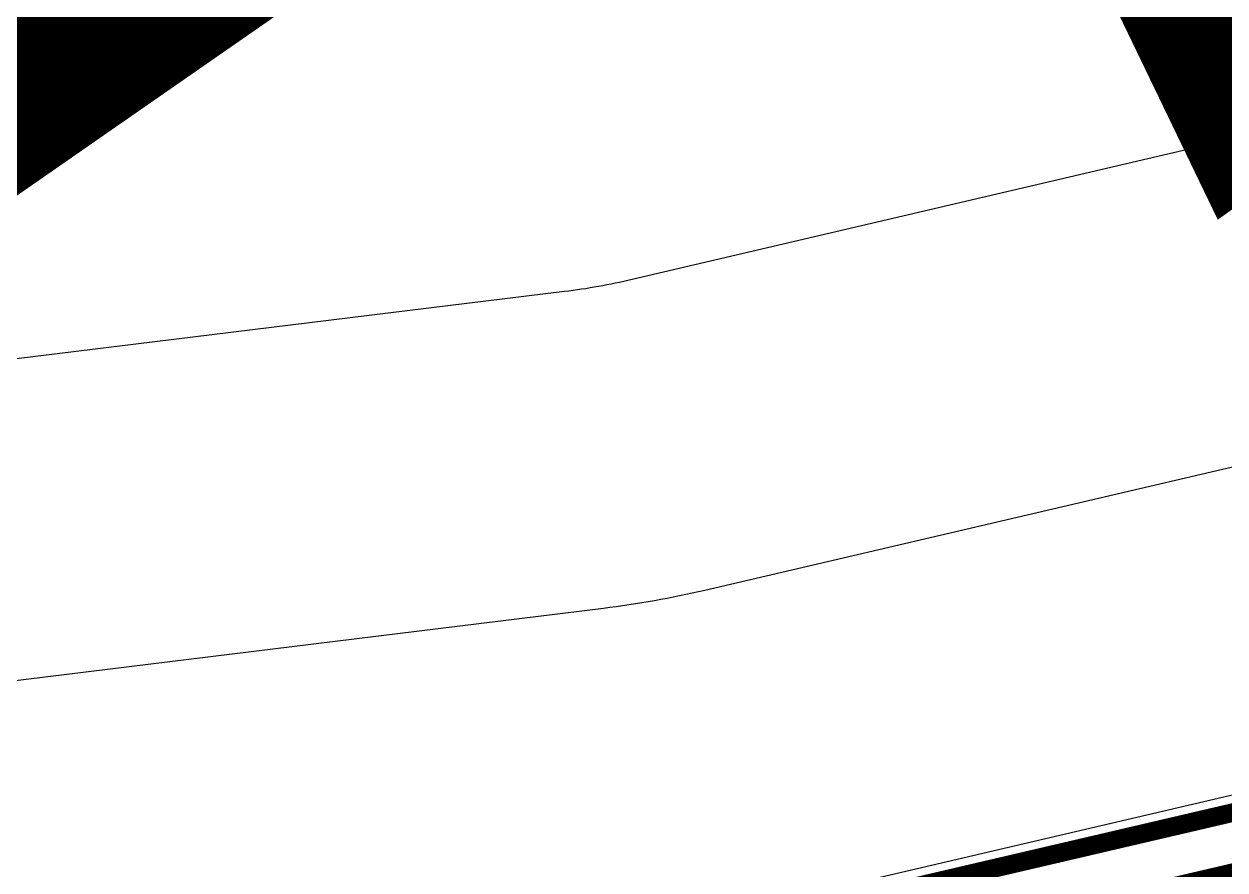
# Model space of a CAD drawing. Extents: x -809667 to 586099, y 3084146 to 3634412.
# Drawn here: x 381263.86 to 381275.13, y 3084229.25 to 3084237.19 of the extents above; entities that cross this region are included whole.
import ezdxf

# ---------------------------------------------------------------- set-up
doc = ezdxf.new("R2010")
doc.units = 0
doc.header["$LTSCALE"] = 0.5
for name, color, linetype in [('WIRE-照明', 1, 'CONTINUOUS'), ('WIRE-通讯', 4, 'CONTINUOUS'), ('文字', 7, 'CONTINUOUS')]:
    doc.layers.add(name, color=color, linetype=linetype)

# ---------------------------------------------------------------- blocks, each defined once
blk = doc.blocks.new('123213')
at = {"layer": '文字', "color": 8, "linetype": 'Continuous'}
for p, q in [((381884.672, 3087101.432), (381863.417, 3087096.464)), ((381862.783, 3087096.351), (381827.863, 3087092.058))]:
    blk.add_line(p, q, dxfattribs=at)
at = {"layer": '文字', "color": 8, "linetype": 'Continuous', "const_width": 1.5, "flags": 128}
blk.add_lwpolyline([(381804.234, 3087074.341), (381852.786, 3087079.875), (381981.092, 3087094.498), (381943.469, 3087141.66), (381937.453, 3087153.954), (381936.869, 3087152.452), (381937.181, 3087150.636), (381936.123, 3087147.502), (381933.646, 3087144.173), (381869.205, 3087098.152), (381866.3, 3087104.178), (381855.665, 3087096.791), (381846.555, 3087097.31), (381816.785, 3087092.33)], dxfattribs=at)
at = {"layer": '文字', "color": 8, "linetype": 'Continuous', "flags": 128}
for points in [[(381903.447, 3087102.74), (381864.099, 3087093.543, -0.026829), (381863.149, 3087093.374), (381822.043, 3087088.32)], [(381898.295, 3087098.455), (381864.782, 3087090.621, -0.026829), (381863.515, 3087090.396), (381824.802, 3087085.637)]]:
    blk.add_lwpolyline(points, format="xyb", dxfattribs=at)
at = {"layer": '文字', "color": 8, "linetype": 'Continuous'}
blk.add_arc((381862.051, 3087102.307), 6, 277.0089, 283.1561, dxfattribs=at)

msp = doc.modelspace()

# ---------------------------------------------------------------- linework, layer by layer
at = {"layer": 'WIRE-照明', "linetype": 'Continuous', "const_width": 0.175}
msp.add_lwpolyline([(381270.39, 3084228.099), (381284.147, 3084231.308)], dxfattribs=at)
at = {"layer": 'WIRE-通讯', "linetype": 'Continuous', "const_width": 0.175}
msp.add_lwpolyline([(381270.265, 3084228.634), (381301.903, 3084236.015)], dxfattribs=at)

# ---------------------------------------------------------------- block references
at = {"layer": '文字', "color": 8}
msp.add_blockref('123213', (-593.85, -2861.67), dxfattribs=at)

doc.saveas('drawing.dxf')
